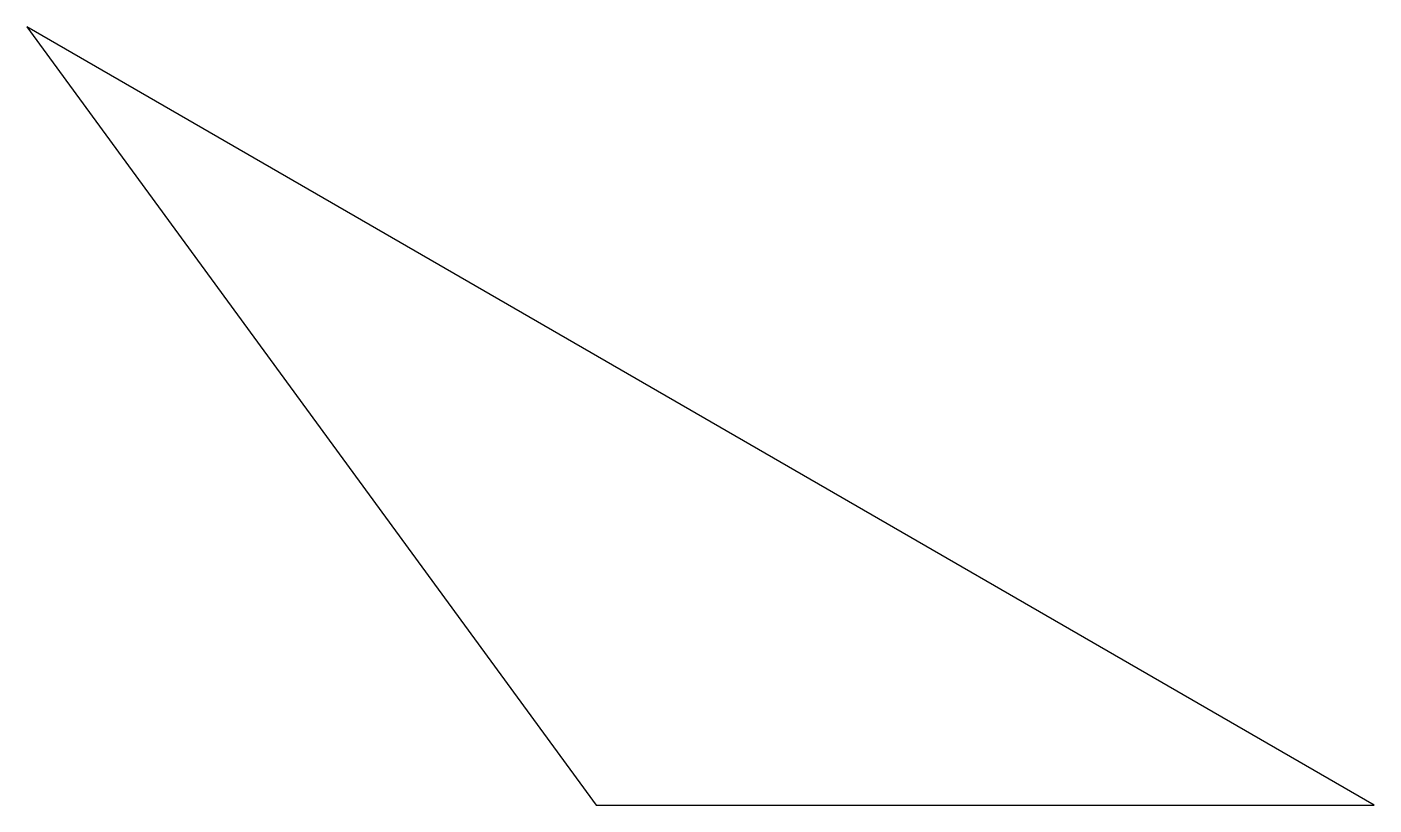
# Model space of a CAD drawing. Header units: millimetres. Extents: x -43 to 61, y 4 to 64.
import ezdxf

# ---------------------------------------------------------------- set-up
doc = ezdxf.new("R2010")
doc.units = ezdxf.units.MM

msp = doc.modelspace()

# ---------------------------------------------------------------- linework, layer by layer
for p, q in [((61, 4), (-42.92, 64)), ((-42.92, 64), (1, 4)), ((1, 4), (61, 4))]:
    msp.add_line(p, q)

doc.saveas('drawing.dxf')
